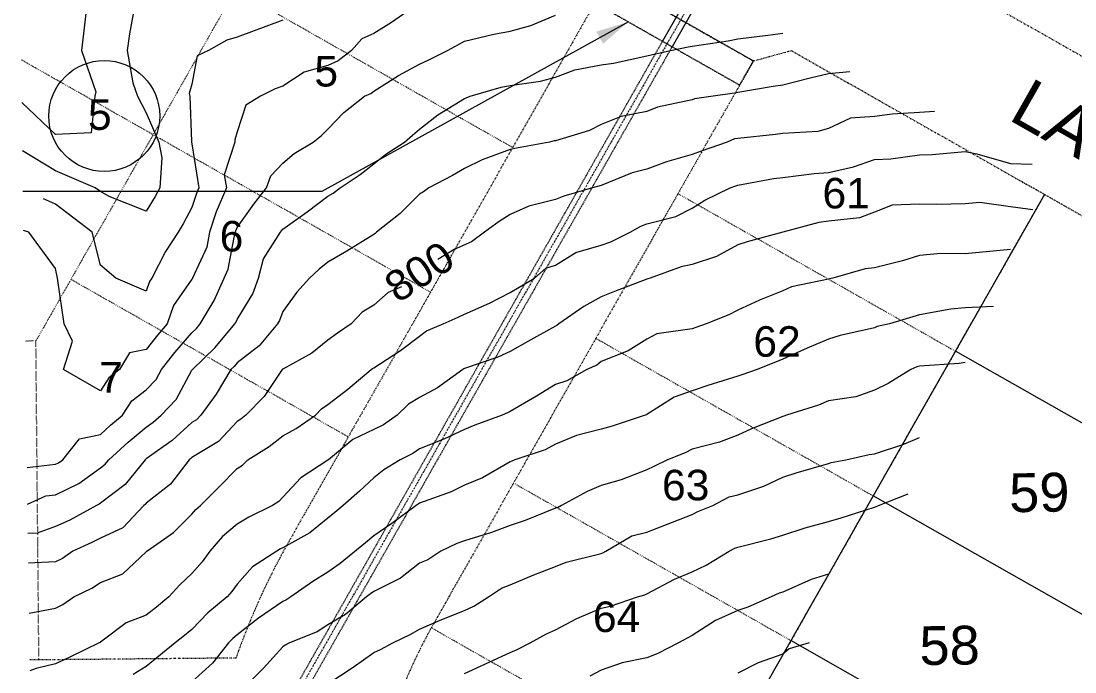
# Model space of a CAD drawing. Extents: x 2300382 to 2302077, y 6907618 to 6908927.
# Drawn here: x 2300382.9 to 2300762.8, y 6908456.5 to 6908691.1 of the extents above; entities that cross this region are included whole.
import ezdxf
from ezdxf.enums import TextEntityAlignment as Align

# ---------------------------------------------------------------- set-up
doc = ezdxf.new("R2010")
doc.units = 0
doc.header["$MEASUREMENT"] = 0
for name, pattern in [('DASHDOT', [1, 0.5, -0.25, 0, -0.25]), ('DIVIDE', [1.25, 0.5, -0.25, 0, -0.25, 0, -0.25]), ('DOT', [0.25, 0, -0.25]), ('HIDDEN', [0.375, 0.25, -0.125])]:
    doc.linetypes.add(name, pattern=pattern)
for name, color, linetype, lineweight in [('10', 7, 'Continuous', 0), ('4', 7, 'Continuous', 0), ('LAYO-13', 7, 'Continuous', 0), ('LAYO-14', 7, 'Continuous', 0), ('LAYO-31', 7, 'Continuous', 0), ('LAYO-32', 7, 'Continuous', 0), ('LAYO-33', 7, 'Continuous', 0), ('LAYO-34', 7, 'Continuous', 0), ('LAYO-38', 7, 'Continuous', 0), ('LAYO-39', 7, 'Continuous', 0), ('LIDAR2DSHD-5', 7, 'Continuous', 0), ('LIDAR2DSHD-6', 7, 'Continuous', 0), ('LIDAR2DSHD-7', 7, 'Continuous', 0), ('STRM-11', 7, 'Continuous', 0), ('STRM-33', 7, 'Continuous', 0), ('STRM-34', 7, 'Continuous', 0)]:
    doc.layers.add(name, color=color, linetype=linetype, lineweight=lineweight)
doc.styles.get("Standard").update_dxf_attribs({"font": 'ARIAL.TTF'})

msp = doc.modelspace()

# ---------------------------------------------------------------- linework, layer by layer
at = {"layer": '4', "color": 7, "linetype": 'Continuous', "lineweight": 0}
for p, q in [((2300601.8, 6908690.85), (2300491.37, 6908629.72)), ((2300491.37, 6908629.72), (2300383.59, 6908629.72))]:
    msp.add_line(p, q, dxfattribs=at)
msp.add_solid([(2300592.68, 6908682.92), (2300601.8, 6908690.85), (2300590.24, 6908687.33)], dxfattribs=at)
at = {"layer": 'LAYO-14', "color": 252, "linetype": 'Continuous', "lineweight": 0}
msp.add_circle((2300412.9, 6908656.91), 20, dxfattribs=at)
at = {"layer": 'LAYO-31', "color": 7, "linetype": 'DIVIDE', "lineweight": 0}
msp.add_lwpolyline([(2300678.18, 6908874.6), (2300672.44, 6908863.49), (2300676.2, 6908849.85), (2300594.69, 6908706.39), (2300646.86, 6908676.75), (2300660.5, 6908680.51), (2300751.79, 6908628.64), (2300630.77, 6908415.62), (2300621.3, 6908367.99), (2300627.22, 6907738.02), (2302053.71, 6907751.44), (2302037.06, 6908510.98), (2302026.84, 6908520.91), (2301666.66, 6908518.41), (2301666.33, 6908530.91), (2301597.33, 6908530.43), (2301596.8, 6908517.93), (2301509.57, 6908517.32, -0.131647), (2301088.82, 6908626.94), (2300742, 6908823.97), (2300748.61, 6908834.59), (2300678.18, 6908874.6)], format="xyb", dxfattribs=at)
at = {"layer": 'LAYO-32', "color": 7, "linetype": 'DIVIDE', "lineweight": 0}
for p, q in [((2300685.2, 6908723.98), (2301110.63, 6908482.29)), ((2300646.86, 6908676.75), (2300660.5, 6908680.51)), ((2300660.5, 6908680.51), (2300843.09, 6908576.77))]:
    msp.add_line(p, q, dxfattribs=at)
at = {"layer": 'LAYO-33', "color": 7, "linetype": 'Continuous', "lineweight": 0}
for p, q in [((2300751.79, 6908628.64), (2300630.77, 6908415.62)), ((2300819.68, 6908515.32), (2300719.69, 6908572.12)), ((2300790.04, 6908463.15), (2300690.05, 6908519.96)), ((2300761, 6908410.64), (2300660.41, 6908467.79))]:
    msp.add_line(p, q, dxfattribs=at)
at = {"layer": 'LAYO-34', "color": 5, "linetype": 'HIDDEN', "lineweight": 0}
msp.add_lwpolyline([(2300594.69, 6908706.39), (2300589.75, 6908697.69), (2300641.92, 6908668.06), (2300646.86, 6908676.75)], close=True, dxfattribs=at)
at = {"layer": 'LAYO-38', "color": 253, "linetype": 'DIVIDE', "lineweight": 0}
for p, q in [((2300594.69, 6908706.39), (2300479.49, 6908503.61)), ((2300460.38, 6908461.48), (2300386.05, 6908460.78))]:
    msp.add_line(p, q, dxfattribs=at)
at = {"layer": 'LAYO-38', "color": 7, "linetype": 'DIVIDE', "lineweight": 0}
msp.add_line((2300646.86, 6908676.75), (2300531.66, 6908473.97), dxfattribs=at)
at = {"layer": 'LAYO-38', "color": 253, "linetype": 'DIVIDE', "lineweight": 0}
msp.add_arc((2300701.21, 6908377.65), 255, 150.3984, 160.8064, dxfattribs=at)
at = {"layer": 'LAYO-38', "color": 7, "linetype": 'DIVIDE', "lineweight": 0}
msp.add_arc((2300701.21, 6908377.65), 195, 150.3984, 180.539, dxfattribs=at)
at = {"layer": 'LAYO-39', "color": 217, "linetype": 'DOT', "lineweight": 0}
for p, q in [((2300581.15, 6908915.35), (2300388.25, 6908575.81)), ((2300560.12, 6908645.52), (2300396.6, 6908738.42)), ((2300530.48, 6908593.36), (2300382.9, 6908677.2)), ((2300619.69, 6908628.93), (2300719.69, 6908572.12)), ((2300500.84, 6908541.19), (2300400.85, 6908597.99)), ((2300590.06, 6908576.76), (2300690.05, 6908519.96)), ((2300388.25, 6908575.81), (2300384.37, 6908575.77)), ((2300389.33, 6908460.81), (2300388.25, 6908575.81)), ((2300560.42, 6908524.59), (2300660.41, 6908467.79)), ((2300530.78, 6908472.42), (2300630.77, 6908415.62))]:
    msp.add_line(p, q, dxfattribs=at)
at = {"layer": 'LIDAR2DSHD-5', "color": 35, "linetype": 'Continuous', "lineweight": 0}
for p, q in [((2300477.25, 6908691.42), (2300460.75, 6908685.32)), ((2300457.03, 6908684.28), (2300450.46, 6908680.5)), ((2300460.75, 6908685.32), (2300457.03, 6908684.28)), ((2300446.4, 6908678.57), (2300444.5, 6908668.4)), ((2300450.46, 6908680.5), (2300446.4, 6908678.57)), ((2300444.5, 6908668.4), (2300443.5, 6908665)), ((2300443.5, 6908665), (2300443.7, 6908664)), ((2300443.7, 6908664), (2300444.29, 6908647.71)), ((2300681.9, 6908656.1), (2300674, 6908652.45)), ((2300690.5, 6908656.73), (2300681.9, 6908656.1)), ((2300696.89, 6908657.51), (2300690.5, 6908656.73)), ((2300706.75, 6908658.21), (2300696.89, 6908657.51)), ((2300712.16, 6908658.59), (2300706.75, 6908658.21)), ((2300674, 6908652.45), (2300670.16, 6908651.34)), ((2300640.09, 6908648.66), (2300637.37, 6908647.5)), ((2300641.25, 6908648.81), (2300640.09, 6908648.66)), ((2300654.86, 6908650.18), (2300641.25, 6908648.81)), ((2300657.5, 6908650.56), (2300654.86, 6908650.18)), ((2300670.16, 6908651.34), (2300657.5, 6908650.56)), ((2300444.29, 6908647.71), (2300444.38, 6908647.5)), ((2300444.38, 6908647.5), (2300444.5, 6908646.87)), ((2300444.5, 6908646.87), (2300446.98, 6908631)), ((2300628, 6908644.25), (2300624.75, 6908643.03)), ((2300637.37, 6908647.5), (2300628, 6908644.25)), ((2300624.75, 6908643.03), (2300615.5, 6908640.39)), ((2300608.5, 6908637.78), (2300603.14, 6908636.36)), ((2300615.5, 6908640.39), (2300608.5, 6908637.78)), ((2300603.14, 6908636.36), (2300592, 6908631.81)), ((2300446.25, 6908629.28), (2300444.5, 6908623.86)), ((2300446.98, 6908631), (2300446.25, 6908629.28)), ((2300588.86, 6908631), (2300578.58, 6908628.01)), ((2300592, 6908631.81), (2300588.86, 6908631)), ((2300395.25, 6908625.13), (2300391.01, 6908627.05)), ((2300575.5, 6908626.75), (2300565.95, 6908624.4)), ((2300578.58, 6908628.01), (2300575.5, 6908626.75)), ((2300408.55, 6908615), (2300395.25, 6908625.13)), ((2300444.5, 6908623.86), (2300441.36, 6908618.04)), ((2300565.95, 6908624.4), (2300559.25, 6908621.4)), ((2300441.36, 6908618.04), (2300439.49, 6908615)), ((2300555.26, 6908618.87), (2300549.94, 6908615)), ((2300559.25, 6908621.4), (2300555.26, 6908618.87)), ((2300411.5, 6908603.12), (2300408.55, 6908615)), ((2300439.49, 6908615), (2300434.93, 6908608.07)), ((2300549.94, 6908615), (2300545.24, 6908611.6)), ((2300545.24, 6908611.6), (2300539.05, 6908608.76)), ((2300434.93, 6908608.07), (2300430.06, 6908598.5)), ((2300539.05, 6908608.76), (2300533.1, 6908605.2)), ((2300417, 6908598.5), (2300411.5, 6908603.12)), ((2300428, 6908593.79), (2300417, 6908598.5)), ((2300429.22, 6908597.28), (2300428, 6908593.79)), ((2300430.06, 6908598.5), (2300429.22, 6908597.28)), ((2300520.05, 6908595.31), (2300515.27, 6908593.23)), ((2300515.27, 6908593.23), (2300510, 6908588.7)), ((2300510, 6908588.7), (2300505.83, 6908586.17)), ((2300505.83, 6908586.17), (2300501.91, 6908582)), ((2300501.91, 6908582), (2300496.93, 6908578.57)), ((2300493.5, 6908576.14), (2300487.69, 6908571.4)), ((2300496.93, 6908578.57), (2300493.5, 6908576.14)), ((2300487.69, 6908571.4), (2300477.25, 6908565.69)), ((2300477.06, 6908565.5), (2300470.51, 6908555.74)), ((2300477.17, 6908565.58), (2300477.06, 6908565.5)), ((2300477.25, 6908565.69), (2300477.17, 6908565.58)), ((2300703.59, 6908565.5), (2300695.51, 6908560.41)), ((2300705.75, 6908566.51), (2300703.59, 6908565.5)), ((2300706.75, 6908566.74), (2300705.75, 6908566.51)), ((2300721.08, 6908567.67), (2300706.75, 6908566.74)), ((2300723.25, 6908567.99), (2300721.08, 6908567.67)), ((2300690.5, 6908558.02), (2300683.86, 6908555.64)), ((2300695.51, 6908560.41), (2300690.5, 6908558.02)), ((2300470.51, 6908555.74), (2300463.96, 6908549)), ((2300674, 6908554.21), (2300670.33, 6908552.67)), ((2300683.86, 6908555.64), (2300674, 6908554.21)), ((2300670.33, 6908552.67), (2300658.77, 6908549)), ((2300460.75, 6908546.74), (2300454.04, 6908539.6)), ((2300462.17, 6908547.63), (2300460.75, 6908546.74)), ((2300463.96, 6908549), (2300462.17, 6908547.63)), ((2300657.5, 6908548.57), (2300646.14, 6908544.18)), ((2300657.84, 6908548.67), (2300657.5, 6908548.57)), ((2300658.77, 6908549), (2300657.84, 6908548.67)), ((2300641.25, 6908541.81), (2300634.72, 6908539.33)), ((2300646.14, 6908544.18), (2300641.25, 6908541.81)), ((2300454.04, 6908539.6), (2300444.5, 6908533.76)), ((2300634.72, 6908539.33), (2300624.75, 6908536.79)), ((2300622.25, 6908535.46), (2300615.89, 6908533)), ((2300624.75, 6908536.79), (2300622.25, 6908535.46)), ((2300443.54, 6908533), (2300436.79, 6908524.21)), ((2300444.09, 6908533.39), (2300443.54, 6908533)), ((2300444.5, 6908533.76), (2300444.09, 6908533.39)), ((2300610.96, 6908530.5), (2300608.5, 6908529.31)), ((2300615.89, 6908533), (2300610.96, 6908530.5)), ((2300608.5, 6908529.31), (2300599.27, 6908525.73)), ((2300436.79, 6908524.21), (2300428, 6908517.31)), ((2300592, 6908523.73), (2300586.97, 6908521.53)), ((2300599.27, 6908525.73), (2300592, 6908523.73)), ((2300586.97, 6908521.53), (2300577.73, 6908516.5)), ((2300427.17, 6908516.5), (2300419.54, 6908508.46)), ((2300427.64, 6908516.86), (2300427.17, 6908516.5)), ((2300428, 6908517.31), (2300427.64, 6908516.86)), ((2300575.5, 6908515.47), (2300564.62, 6908511.05)), ((2300576.32, 6908515.68), (2300575.5, 6908515.47)), ((2300577.73, 6908516.5), (2300576.32, 6908515.68)), ((2300419.54, 6908508.46), (2300411.5, 6908504.75)), ((2300559.25, 6908509.23), (2300552.45, 6908506.8)), ((2300564.62, 6908511.05), (2300559.25, 6908509.23)), ((2300411.5, 6908504.75), (2300408.46, 6908503.09)), ((2300542.75, 6908503.79), (2300539.95, 6908502.84)), ((2300552.45, 6908506.8), (2300542.75, 6908503.79)), ((2300401.54, 6908500), (2300397.8, 6908497.41)), ((2300408.46, 6908503.09), (2300401.54, 6908500)), ((2300534.2, 6908500), (2300529.52, 6908496.94)), ((2300539.95, 6908502.84), (2300534.2, 6908500)), ((2300395.25, 6908496.19), (2300385.54, 6908495.73)), ((2300397.8, 6908497.41), (2300395.25, 6908496.19)), ((2300529.52, 6908496.94), (2300526.5, 6908495.7)), ((2300526.5, 6908495.7), (2300519.71, 6908490.29)), ((2300519.71, 6908490.29), (2300510, 6908485.49)), ((2300510, 6908485.49), (2300508.9, 6908484.6)), ((2300507.38, 6908483.5), (2300499.84, 6908477.16)), ((2300508.9, 6908484.6), (2300507.38, 6908483.5)), ((2300499.84, 6908477.16), (2300493.5, 6908473.45)), ((2300493.5, 6908473.45), (2300489.66, 6908470.9)), ((2300489.66, 6908470.9), (2300479.69, 6908467)), ((2300478.13, 6908466.14), (2300477.25, 6908465.57)), ((2300479.69, 6908467), (2300478.13, 6908466.14)), ((2300477.25, 6908465.57), (2300470.26, 6908457.78)), ((2300470.26, 6908457.78), (2300463.46, 6908451))]:
    msp.add_line(p, q, dxfattribs=at)
at = {"layer": 'LIDAR2DSHD-6', "color": 35, "linetype": 'Continuous', "lineweight": 0}
for p, q in [((2300406.57, 6908697), (2300405.39, 6908686.7)), ((2300423.88, 6908697), (2300421.97, 6908686.53)), ((2300525.53, 6908697), (2300516.44, 6908690.56)), ((2300516.44, 6908690.56), (2300510, 6908686.71)), ((2300566.64, 6908689.5), (2300575.5, 6908693.23)), ((2300405.39, 6908686.7), (2300404.62, 6908680.5)), ((2300421.97, 6908686.53), (2300421.11, 6908680.5)), ((2300510, 6908686.71), (2300505.77, 6908684.73)), ((2300542.75, 6908683.84), (2300553.33, 6908686.42)), ((2300553.33, 6908686.42), (2300559.25, 6908687.48)), ((2300559.25, 6908687.48), (2300566.64, 6908689.5)), ((2300641.25, 6908684.72), (2300652.03, 6908686.05)), ((2300652.03, 6908686.05), (2300657.5, 6908686.8)), ((2300505.77, 6908684.73), (2300502.02, 6908680.5)), ((2300536.66, 6908680.5), (2300540.57, 6908682.71)), ((2300540.57, 6908682.71), (2300542.75, 6908683.84)), ((2300624.75, 6908682.06), (2300637.77, 6908683.98)), ((2300637.77, 6908683.98), (2300641.25, 6908684.72)), ((2300404.62, 6908680.5), (2300409.9, 6908665.63)), ((2300421.11, 6908680.5), (2300423.16, 6908668.84)), ((2300502.02, 6908680.5), (2300497.15, 6908676.85)), ((2300529.83, 6908677.12), (2300536.66, 6908680.5)), ((2300596.51, 6908675.99), (2300608.5, 6908678.6)), ((2300608.5, 6908678.6), (2300610.06, 6908678.91)), ((2300610.06, 6908678.91), (2300617.05, 6908680.5)), ((2300617.05, 6908680.5), (2300623.4, 6908681.88)), ((2300623.4, 6908681.88), (2300624.75, 6908682.06)), ((2300493.5, 6908675.12), (2300484.9, 6908672.73)), ((2300497.15, 6908676.85), (2300493.5, 6908675.12)), ((2300518.94, 6908671.56), (2300526.5, 6908675.65)), ((2300526.5, 6908675.65), (2300529.83, 6908677.12)), ((2300582.46, 6908673.54), (2300592, 6908675.3)), ((2300592, 6908675.3), (2300596.51, 6908675.99)), ((2300484.9, 6908672.73), (2300477.25, 6908667.62)), ((2300510, 6908665.86), (2300518.94, 6908671.56)), ((2300570.14, 6908669.45), (2300575.5, 6908670.89)), ((2300575.5, 6908670.89), (2300582.46, 6908673.54)), ((2300674, 6908672.16), (2300667.4, 6908670.6)), ((2300681.65, 6908672.85), (2300674, 6908672.16)), ((2300423.16, 6908668.84), (2300424.84, 6908664)), ((2300477.25, 6908667.62), (2300474.53, 6908666.72)), ((2300544.81, 6908664), (2300555.98, 6908667.27)), ((2300555.98, 6908667.27), (2300559.25, 6908667.94)), ((2300559.25, 6908667.94), (2300570.14, 6908669.45)), ((2300654.02, 6908667.54), (2300641.25, 6908665.38)), ((2300657.5, 6908667.98), (2300654.02, 6908667.54)), ((2300667.4, 6908670.6), (2300657.5, 6908667.98)), ((2300409.54, 6908664), (2300408.2, 6908650.85)), ((2300409.9, 6908665.63), (2300409.54, 6908664)), ((2300424.84, 6908664), (2300428, 6908658.05)), ((2300469.25, 6908664), (2300463.94, 6908660.81)), ((2300474.53, 6908666.72), (2300469.25, 6908664)), ((2300499.27, 6908658.23), (2300506.7, 6908664)), ((2300506.7, 6908664), (2300508.94, 6908665.06)), ((2300508.94, 6908665.06), (2300510, 6908665.86)), ((2300542.75, 6908663.19), (2300543.3, 6908663.45)), ((2300543.3, 6908663.45), (2300544.81, 6908664)), ((2300632.37, 6908664), (2300625.62, 6908663.13)), ((2300640.07, 6908665.18), (2300632.37, 6908664)), ((2300641.25, 6908665.38), (2300640.07, 6908665.18)), ((2300395.25, 6908650.2), (2300383.12, 6908661.73)), ((2300463.94, 6908660.81), (2300460.75, 6908651.25)), ((2300533.13, 6908657.27), (2300542.75, 6908663.19)), ((2300612.35, 6908660.09), (2300608.5, 6908658.58)), ((2300624.75, 6908662.76), (2300612.35, 6908660.09)), ((2300625.62, 6908663.13), (2300624.75, 6908662.76)), ((2300428, 6908658.05), (2300432.6, 6908647.5)), ((2300493.5, 6908652.12), (2300499.27, 6908658.23)), ((2300526.5, 6908652.21), (2300533.13, 6908657.27)), ((2300599.27, 6908656.73), (2300592, 6908653.83)), ((2300608.5, 6908658.58), (2300599.27, 6908656.73)), ((2300491.18, 6908649.86), (2300493.5, 6908652.12)), ((2300524.03, 6908649.97), (2300526.5, 6908652.21)), ((2300592, 6908653.83), (2300587.78, 6908651.72)), ((2300408.2, 6908650.85), (2300395.25, 6908650.2)), ((2300460.75, 6908651.25), (2300459.95, 6908648.32)), ((2300459.95, 6908648.32), (2300459.97, 6908647.5)), ((2300488.21, 6908647.5), (2300491.18, 6908649.86)), ((2300521.11, 6908647.5), (2300524.03, 6908649.97)), ((2300587.78, 6908651.72), (2300575.5, 6908647.98)), ((2300395.25, 6908637.12), (2300383.38, 6908644.34)), ((2300432.6, 6908647.5), (2300433.64, 6908641.86)), ((2300459.97, 6908647.5), (2300456.16, 6908635.66)), ((2300481.31, 6908643.38), (2300488.21, 6908647.5)), ((2300514.36, 6908643.14), (2300521.11, 6908647.5)), ((2300559.25, 6908644.82), (2300549.11, 6908641.14)), ((2300561.45, 6908645.27), (2300559.25, 6908644.82)), ((2300573.33, 6908647.5), (2300561.45, 6908645.27)), ((2300575.1, 6908647.91), (2300573.33, 6908647.5)), ((2300575.5, 6908647.98), (2300575.1, 6908647.91)), ((2300433.64, 6908641.86), (2300432.93, 6908631)), ((2300477.25, 6908639.9), (2300481.31, 6908643.38)), ((2300510, 6908639.61), (2300514.36, 6908643.14)), ((2300549.11, 6908641.14), (2300542.75, 6908638.01)), ((2300682.96, 6908638.54), (2300690.5, 6908641.25)), ((2300690.5, 6908641.25), (2300696.48, 6908641.43)), ((2300696.48, 6908641.43), (2300706.75, 6908642.89)), ((2300706.75, 6908642.89), (2300711.27, 6908642.98)), ((2300711.27, 6908642.98), (2300723.25, 6908644.09)), ((2300723.25, 6908644.09), (2300727.43, 6908643.26)), ((2300727.43, 6908643.26), (2300739.5, 6908639.76)), ((2300409.6, 6908631), (2300395.25, 6908637.12)), ((2300472.9, 6908635.35), (2300477.25, 6908639.9)), ((2300505.13, 6908635.87), (2300510, 6908639.61)), ((2300542.75, 6908638.01), (2300538.37, 6908635.45)), ((2300674, 6908636.5), (2300682.96, 6908638.54)), ((2300739.5, 6908639.76), (2300747.41, 6908639.59)), ((2300456.16, 6908635.66), (2300456.89, 6908631)), ((2300471.34, 6908631), (2300472.9, 6908635.35)), ((2300497.88, 6908631), (2300505.13, 6908635.87)), ((2300538.37, 6908635.45), (2300529.83, 6908631)), ((2300641.25, 6908632.01), (2300654.14, 6908634.41)), ((2300654.14, 6908634.41), (2300657.5, 6908634.74)), ((2300657.5, 6908634.74), (2300668.77, 6908636.23)), ((2300668.77, 6908636.23), (2300674, 6908636.5)), ((2300411.5, 6908629.74), (2300409.6, 6908631)), ((2300414.71, 6908627.89), (2300411.5, 6908629.74)), ((2300432.93, 6908631), (2300431.24, 6908627.86)), ((2300456.89, 6908631), (2300453.26, 6908622.38)), ((2300466.81, 6908625.12), (2300471.34, 6908631)), ((2300493.5, 6908627.99), (2300495.45, 6908629.11)), ((2300495.45, 6908629.11), (2300497.88, 6908631)), ((2300527.93, 6908629.59), (2300526.5, 6908628.67)), ((2300529.83, 6908631), (2300527.93, 6908629.59)), ((2300629.33, 6908626.56), (2300638.5, 6908631)), ((2300638.5, 6908631), (2300640.5, 6908631.75)), ((2300640.5, 6908631.75), (2300641.25, 6908632.01)), ((2300428, 6908622.61), (2300414.71, 6908627.89)), ((2300431.24, 6908627.86), (2300428, 6908622.61)), ((2300486.04, 6908622.34), (2300493.5, 6908627.99)), ((2300526.5, 6908628.67), (2300519.51, 6908621.77)), ((2300624.75, 6908623.62), (2300629.33, 6908626.56)), ((2300723.25, 6908625.23), (2300712.94, 6908625)), ((2300728.55, 6908625.78), (2300723.25, 6908625.23)), ((2300739.5, 6908624.14), (2300728.55, 6908625.78)), ((2300453.26, 6908622.38), (2300450.87, 6908615)), ((2300460.75, 6908616.65), (2300466.81, 6908625.12)), ((2300477.25, 6908616.13), (2300486.04, 6908622.34)), ((2300519.51, 6908621.77), (2300510.99, 6908615)), ((2300618.95, 6908620.71), (2300624.75, 6908623.62)), ((2300690.5, 6908622.27), (2300685.12, 6908620.22)), ((2300696.86, 6908624.74), (2300690.5, 6908622.27)), ((2300706.75, 6908625.07), (2300696.86, 6908624.74)), ((2300712.94, 6908625), (2300706.75, 6908625.07)), ((2300747.66, 6908623.08), (2300739.5, 6908624.14)), ((2300606.27, 6908617.16), (2300608.5, 6908618.08)), ((2300608.5, 6908618.08), (2300618.95, 6908620.71)), ((2300670.43, 6908618.46), (2300657.5, 6908615)), ((2300674, 6908619.05), (2300670.43, 6908618.46)), ((2300685.12, 6908620.22), (2300674, 6908619.05)), ((2300385.75, 6908615), (2300383.79, 6908615.62)), ((2300395.25, 6908601.94), (2300385.75, 6908615)), ((2300450.87, 6908615), (2300449.84, 6908609.58)), ((2300457.58, 6908601.72), (2300460.1, 6908615)), ((2300460.1, 6908615), (2300460.26, 6908615.48)), ((2300460.26, 6908615.48), (2300460.75, 6908616.65)), ((2300470.34, 6908605.41), (2300476.41, 6908615)), ((2300476.41, 6908615), (2300476.75, 6908615.48)), ((2300476.75, 6908615.48), (2300477.25, 6908616.13)), ((2300510, 6908614.24), (2300500.35, 6908608.15)), ((2300510.49, 6908614.51), (2300510, 6908614.24)), ((2300510.99, 6908615), (2300510.49, 6908614.51)), ((2300595.46, 6908611.54), (2300602.46, 6908615)), ((2300602.46, 6908615), (2300606.27, 6908617.16)), ((2300657.5, 6908615), (2300644.69, 6908611.51)), ((2300582.85, 6908607.65), (2300592, 6908610.34)), ((2300592, 6908610.34), (2300595.46, 6908611.54)), ((2300641.25, 6908610.41), (2300633.54, 6908606.21)), ((2300644.69, 6908611.51), (2300641.25, 6908610.41)), ((2300449.84, 6908609.58), (2300444.73, 6908598.5)), ((2300500.35, 6908608.15), (2300493.5, 6908604.16)), ((2300575.5, 6908603.18), (2300582.85, 6908607.65)), ((2300706.75, 6908606.56), (2300700.66, 6908604.69)), ((2300714.47, 6908607.28), (2300706.75, 6908606.56)), ((2300723.25, 6908607.18), (2300714.47, 6908607.28)), ((2300739.5, 6908608.75), (2300723.25, 6908607.18)), ((2300468.48, 6908598.5), (2300470.34, 6908605.41)), ((2300493.5, 6908604.16), (2300490.33, 6908601.72)), ((2300572.05, 6908602), (2300575.5, 6908603.18)), ((2300620.83, 6908602.48), (2300609.62, 6908598.5)), ((2300624.75, 6908603.34), (2300620.83, 6908602.48)), ((2300633.54, 6908606.21), (2300624.75, 6908603.34)), ((2300700.66, 6908604.69), (2300690.5, 6908602.17)), ((2300396.08, 6908598.5), (2300395.25, 6908601.94)), ((2300456.09, 6908598.5), (2300457.58, 6908601.72)), ((2300490.33, 6908601.72), (2300486.83, 6908598.5)), ((2300567.92, 6908598.5), (2300572.05, 6908602)), ((2300687.17, 6908601.83), (2300675.5, 6908598.5)), ((2300690.5, 6908602.17), (2300687.17, 6908601.83)), ((2300396.11, 6908597.62), (2300396.08, 6908598.5)), ((2300398.47, 6908582), (2300396.11, 6908597.62)), ((2300444.5, 6908598.08), (2300437.9, 6908588.6)), ((2300444.66, 6908598.34), (2300444.5, 6908598.08)), ((2300444.73, 6908598.5), (2300444.66, 6908598.34)), ((2300452.47, 6908590.41), (2300456.09, 6908598.5)), ((2300466.44, 6908592.81), (2300468.48, 6908598.5)), ((2300486.83, 6908598.5), (2300482.31, 6908593.36)), ((2300559.25, 6908593.29), (2300562.5, 6908595.2)), ((2300562.5, 6908595.2), (2300567.92, 6908598.5)), ((2300608.5, 6908598.11), (2300596.84, 6908593.66)), ((2300608.85, 6908598.15), (2300608.5, 6908598.11)), ((2300609.62, 6908598.5), (2300608.85, 6908598.15)), ((2300660.66, 6908595.34), (2300657.5, 6908593.86)), ((2300674, 6908598.08), (2300660.66, 6908595.34)), ((2300674.35, 6908598.15), (2300674, 6908598.08)), ((2300675.5, 6908598.5), (2300674.35, 6908598.15)), ((2300460.75, 6908583.52), (2300466.44, 6908592.81)), ((2300482.31, 6908593.36), (2300477.25, 6908586.4)), ((2300551.79, 6908589.46), (2300559.25, 6908593.29)), ((2300592, 6908591.66), (2300585.76, 6908588.24)), ((2300596.84, 6908593.66), (2300592, 6908591.66)), ((2300657.5, 6908593.86), (2300649.1, 6908590.53)), ((2300437.9, 6908588.6), (2300435.61, 6908582)), ((2300447.5, 6908582), (2300452.47, 6908590.41)), ((2300542.75, 6908585.51), (2300551.79, 6908589.46)), ((2300585.76, 6908588.24), (2300576.77, 6908582)), ((2300649.1, 6908590.53), (2300641.25, 6908586.87)), ((2300718.01, 6908587.24), (2300706.75, 6908585.21)), ((2300723.25, 6908587.79), (2300718.01, 6908587.24)), ((2300733.41, 6908588.19), (2300723.25, 6908587.79)), ((2300460.28, 6908582.48), (2300460.75, 6908583.52)), ((2300477.25, 6908586.4), (2300476.09, 6908583.16)), ((2300535.08, 6908582), (2300540.43, 6908584.36)), ((2300540.43, 6908584.36), (2300542.75, 6908585.51)), ((2300637.99, 6908585.26), (2300629.83, 6908582)), ((2300641.25, 6908586.87), (2300637.99, 6908585.26)), ((2300704.33, 6908584.46), (2300695.92, 6908582)), ((2300706.75, 6908585.21), (2300704.33, 6908584.46)), ((2300401.41, 6908575.74), (2300398.47, 6908582)), ((2300435.61, 6908582), (2300432.06, 6908577.94)), ((2300444.5, 6908578.78), (2300446.12, 6908580.35)), ((2300446.12, 6908580.35), (2300447.5, 6908582)), ((2300452.9, 6908573.48), (2300460, 6908582)), ((2300460, 6908582), (2300460.28, 6908582.48)), ((2300475.38, 6908582), (2300468.7, 6908574.05)), ((2300476.09, 6908583.16), (2300475.38, 6908582)), ((2300529.05, 6908579.41), (2300535.08, 6908582)), ((2300575.5, 6908581.18), (2300565.54, 6908575.61)), ((2300576.07, 6908581.43), (2300575.5, 6908581.18)), ((2300576.77, 6908582), (2300576.07, 6908581.43)), ((2300624.75, 6908580.14), (2300612.11, 6908578.33)), ((2300626.12, 6908580.63), (2300624.75, 6908580.14)), ((2300629.83, 6908582), (2300626.12, 6908580.63)), ((2300690.5, 6908580.52), (2300678.17, 6908577.83)), ((2300691.5, 6908580.99), (2300690.5, 6908580.52)), ((2300695.92, 6908582), (2300691.5, 6908580.99)), ((2300432.06, 6908577.94), (2300428, 6908572.75)), ((2300438.31, 6908571.69), (2300444.5, 6908578.78)), ((2300519.69, 6908572.31), (2300526.5, 6908577.58)), ((2300526.5, 6908577.58), (2300529.05, 6908579.41)), ((2300608.5, 6908576.5), (2300601.75, 6908572.25)), ((2300612.11, 6908578.33), (2300608.5, 6908576.5)), ((2300674, 6908576.5), (2300666.24, 6908573.26)), ((2300678.17, 6908577.83), (2300674, 6908576.5)), ((2300398.2, 6908565.5), (2300401.41, 6908575.74)), ((2300428, 6908572.75), (2300421.99, 6908571.51)), ((2300444.64, 6908565.5), (2300452.9, 6908573.48)), ((2300468.7, 6908574.05), (2300460.75, 6908567.9)), ((2300510, 6908566.14), (2300519.69, 6908572.31)), ((2300565.54, 6908575.61), (2300559.25, 6908571.97)), ((2300601.75, 6908572.25), (2300592, 6908568.38)), ((2300666.24, 6908573.26), (2300657.5, 6908569.27)), ((2300421.99, 6908571.51), (2300418.33, 6908565.5)), ((2300433.46, 6908565.5), (2300438.31, 6908571.69)), ((2300554.76, 6908569.99), (2300542.75, 6908565.89)), ((2300559.25, 6908571.97), (2300554.76, 6908569.99)), ((2300592, 6908568.38), (2300590.42, 6908567.08)), ((2300657.5, 6908569.27), (2300648.21, 6908565.5)), ((2300411.5, 6908557.88), (2300398.2, 6908565.5)), ((2300418.33, 6908565.5), (2300414.5, 6908562.5)), ((2300431.55, 6908561.95), (2300433.46, 6908565.5)), ((2300438.78, 6908554.72), (2300444.5, 6908565.29)), ((2300444.5, 6908565.29), (2300444.59, 6908565.41)), ((2300444.59, 6908565.41), (2300444.64, 6908565.5)), ((2300458.53, 6908565.5), (2300453.28, 6908556.59)), ((2300459.67, 6908566.6), (2300458.53, 6908565.5)), ((2300460.75, 6908567.9), (2300459.67, 6908566.6)), ((2300500.63, 6908558.37), (2300509.08, 6908565.5)), ((2300509.08, 6908565.5), (2300509.62, 6908565.88)), ((2300509.62, 6908565.88), (2300510, 6908566.14)), ((2300542.1, 6908565.5), (2300533, 6908558.9)), ((2300542.48, 6908565.77), (2300542.1, 6908565.5)), ((2300542.75, 6908565.89), (2300542.48, 6908565.77)), ((2300586.81, 6908565.5), (2300579.58, 6908561.42)), ((2300590.42, 6908567.08), (2300586.81, 6908565.5)), ((2300648.21, 6908565.5), (2300643.02, 6908563.7)), ((2300414.5, 6908562.5), (2300411.5, 6908557.88)), ((2300428, 6908558.22), (2300431.55, 6908561.95)), ((2300579.58, 6908561.42), (2300575.5, 6908560.15)), ((2300641.25, 6908563.06), (2300630.51, 6908559.74)), ((2300643.02, 6908563.7), (2300641.25, 6908563.06)), ((2300422.83, 6908554.17), (2300428, 6908558.22)), ((2300493.5, 6908552.94), (2300500.63, 6908558.37)), ((2300533, 6908558.9), (2300526.5, 6908555.47)), ((2300575.5, 6908560.15), (2300568.67, 6908555.93)), ((2300624.75, 6908557.77), (2300618.31, 6908555.54)), ((2300630.51, 6908559.74), (2300624.75, 6908557.77)), ((2300419.48, 6908549), (2300422.83, 6908554.17)), ((2300433.36, 6908549), (2300438.78, 6908554.72)), ((2300453.28, 6908556.59), (2300447.69, 6908549)), ((2300526.5, 6908555.47), (2300522.5, 6908553)), ((2300568.67, 6908555.93), (2300559.25, 6908550.32)), ((2300618.31, 6908555.54), (2300608.5, 6908549.25)), ((2300489.02, 6908549), (2300491.24, 6908551.3)), ((2300491.24, 6908551.3), (2300493.5, 6908552.94)), ((2300522.5, 6908553), (2300518.51, 6908549)), ((2300558.3, 6908549.95), (2300556.34, 6908549)), ((2300559.25, 6908550.32), (2300558.3, 6908549.95)), ((2300608.5, 6908549.25), (2300608.32, 6908549.18)), ((2300411.5, 6908542.13), (2300415.17, 6908545.44)), ((2300415.17, 6908545.44), (2300419.48, 6908549)), ((2300428, 6908544.69), (2300430.57, 6908546.51)), ((2300430.57, 6908546.51), (2300433.36, 6908549)), ((2300444.5, 6908546.35), (2300437.33, 6908539.95)), ((2300446.16, 6908547.37), (2300444.5, 6908546.35)), ((2300447.69, 6908549), (2300446.16, 6908547.37)), ((2300482.09, 6908544.23), (2300489.02, 6908549)), ((2300513.51, 6908545.59), (2300510, 6908543.87)), ((2300518.51, 6908549), (2300513.51, 6908545.59)), ((2300556.34, 6908549), (2300546.45, 6908545.42)), ((2300607.91, 6908549), (2300595.98, 6908545.14)), ((2300608.32, 6908549.18), (2300607.91, 6908549)), ((2300403.92, 6908540.47), (2300411.5, 6908542.13)), ((2300421.49, 6908539.31), (2300428, 6908544.69)), ((2300477.25, 6908541.62), (2300482.09, 6908544.23)), ((2300510, 6908543.87), (2300502.5, 6908540.27)), ((2300542.75, 6908543.85), (2300535.26, 6908540.38)), ((2300546.45, 6908545.42), (2300542.75, 6908543.85)), ((2300583.07, 6908541.66), (2300575.5, 6908538.61)), ((2300592, 6908543.98), (2300583.07, 6908541.66)), ((2300595.98, 6908545.14), (2300592, 6908543.98)), ((2300397.9, 6908533), (2300403.92, 6908540.47)), ((2300414.51, 6908533), (2300421.49, 6908539.31)), ((2300437.33, 6908539.95), (2300428, 6908533.34)), ((2300472.29, 6908537.81), (2300477.25, 6908541.62)), ((2300502.5, 6908540.27), (2300493.73, 6908533)), ((2300535.26, 6908540.38), (2300526.5, 6908536.87)), ((2300575.5, 6908538.61), (2300571.87, 6908536.57)), ((2300690.5, 6908535.13), (2300701.06, 6908538.6)), ((2300701.06, 6908538.6), (2300706.75, 6908541)), ((2300464.62, 6908533), (2300472.29, 6908537.81)), ((2300524.16, 6908535.27), (2300519.52, 6908533)), ((2300526.5, 6908536.87), (2300524.16, 6908535.27)), ((2300571.87, 6908536.57), (2300560.88, 6908533)), ((2300680.19, 6908533), (2300688.58, 6908534.86)), ((2300688.58, 6908534.86), (2300690.5, 6908535.13)), ((2300385.04, 6908530.19), (2300395.25, 6908531.35)), ((2300395.25, 6908531.35), (2300396.35, 6908531.88)), ((2300396.35, 6908531.88), (2300397.9, 6908533)), ((2300411.5, 6908530.06), (2300413.16, 6908531.34)), ((2300413.16, 6908531.34), (2300414.51, 6908533)), ((2300427.61, 6908533), (2300420.4, 6908524.1)), ((2300427.81, 6908533.18), (2300427.61, 6908533)), ((2300428, 6908533.34), (2300427.81, 6908533.18)), ((2300460.75, 6908529.83), (2300462.71, 6908531.04)), ((2300462.71, 6908531.04), (2300464.62, 6908533)), ((2300493.5, 6908532.79), (2300483.72, 6908526.43)), ((2300493.61, 6908532.89), (2300493.5, 6908532.79)), ((2300493.73, 6908533), (2300493.61, 6908532.89)), ((2300519.52, 6908533), (2300513.69, 6908529.31)), ((2300559.25, 6908532.25), (2300549.25, 6908526.5)), ((2300559.75, 6908532.49), (2300559.25, 6908532.25)), ((2300560.88, 6908533), (2300559.75, 6908532.49)), ((2300662.26, 6908528.24), (2300674, 6908531.68)), ((2300674, 6908531.68), (2300674.96, 6908532.04)), ((2300674.96, 6908532.04), (2300680.19, 6908533)), ((2300403.71, 6908524.41), (2300411.5, 6908530.06)), ((2300454.23, 6908523.12), (2300460.75, 6908529.83)), ((2300510, 6908526.49), (2300504.84, 6908521.66)), ((2300513.69, 6908529.31), (2300510, 6908526.49)), ((2300549.25, 6908526.5), (2300542.75, 6908523.86)), ((2300650.67, 6908523.44), (2300657.5, 6908526.67)), ((2300657.5, 6908526.67), (2300662.26, 6908528.24)), ((2300395.25, 6908520.35), (2300403.71, 6908524.41)), ((2300420.4, 6908524.1), (2300411.5, 6908517.27)), ((2300447.62, 6908516.5), (2300454.23, 6908523.12)), ((2300483.72, 6908526.43), (2300477.25, 6908519.43)), ((2300542.75, 6908523.86), (2300537.92, 6908521.41)), ((2300641.25, 6908520.37), (2300650.67, 6908523.44)), ((2300385.23, 6908516.99), (2300391.79, 6908519.96)), ((2300391.79, 6908519.96), (2300395.25, 6908520.35)), ((2300477.25, 6908519.43), (2300475.81, 6908517.94)), ((2300504.84, 6908521.66), (2300499, 6908516.5)), ((2300537.92, 6908521.41), (2300526.5, 6908517.3)), ((2300632.29, 6908516.5), (2300638.15, 6908519.6)), ((2300638.15, 6908519.6), (2300641.25, 6908520.37)), ((2300691.98, 6908516.5), (2300702.69, 6908520.63)), ((2300410.13, 6908516.5), (2300400.45, 6908511.22)), ((2300411.06, 6908516.95), (2300410.13, 6908516.5)), ((2300411.5, 6908517.27), (2300411.06, 6908516.95)), ((2300445.94, 6908515.04), (2300447.62, 6908516.5)), ((2300473.47, 6908516.5), (2300464.99, 6908512.26)), ((2300475.81, 6908517.94), (2300473.47, 6908516.5)), ((2300499, 6908516.5), (2300496.03, 6908513.97)), ((2300525.36, 6908516.5), (2300516.55, 6908509.95)), ((2300526.01, 6908516.99), (2300525.36, 6908516.5)), ((2300526.5, 6908517.3), (2300526.01, 6908516.99)), ((2300626.88, 6908514.37), (2300632.29, 6908516.5)), ((2300678.49, 6908512.01), (2300690.5, 6908515.92)), ((2300690.5, 6908515.92), (2300690.95, 6908516.05)), ((2300690.95, 6908516.05), (2300691.98, 6908516.5)), ((2300437.8, 6908506.7), (2300444.5, 6908513.41)), ((2300444.5, 6908513.41), (2300445.94, 6908515.04)), ((2300464.99, 6908512.26), (2300460.75, 6908509.79)), ((2300493.5, 6908511.93), (2300486.96, 6908506.64)), ((2300496.03, 6908513.97), (2300493.5, 6908511.93)), ((2300608.5, 6908506.84), (2300624.75, 6908513.28)), ((2300624.75, 6908513.28), (2300626.88, 6908514.37)), ((2300674, 6908510.69), (2300678.49, 6908512.01)), ((2300395.25, 6908508.89), (2300388.75, 6908506.5)), ((2300400.45, 6908511.22), (2300395.25, 6908508.89)), ((2300460.75, 6908509.79), (2300455.56, 6908505.27)), ((2300516.55, 6908509.95), (2300510, 6908505.5)), ((2300657.5, 6908505.82), (2300665.6, 6908508.4)), ((2300665.6, 6908508.4), (2300674, 6908510.69)), ((2300388.75, 6908506.5), (2300385.38, 6908506.41)), ((2300428.25, 6908500), (2300437.8, 6908506.7)), ((2300455.56, 6908505.27), (2300450.89, 6908500)), ((2300486.96, 6908506.64), (2300477.25, 6908501.2)), ((2300510, 6908505.5), (2300507.03, 6908502.97)), ((2300593.74, 6908500), (2300603, 6908505.5)), ((2300603, 6908505.5), (2300608.5, 6908506.84)), ((2300641.25, 6908501.48), (2300653.11, 6908504.46)), ((2300653.11, 6908504.46), (2300657.5, 6908505.82)), ((2300428, 6908499.75), (2300428.12, 6908499.88)), ((2300428.12, 6908499.88), (2300428.25, 6908500)), ((2300450.89, 6908500), (2300448.22, 6908496.23)), ((2300475.07, 6908500), (2300466.33, 6908494.42)), ((2300476.45, 6908500.8), (2300475.07, 6908500)), ((2300477.25, 6908501.2), (2300476.45, 6908500.8)), ((2300507.03, 6908502.97), (2300497.9, 6908495.6)), ((2300592.61, 6908499.39), (2300593.74, 6908500)), ((2300629.8, 6908494.95), (2300638.11, 6908500)), ((2300638.11, 6908500), (2300640.19, 6908501.06)), ((2300640.19, 6908501.06), (2300641.25, 6908501.48)), ((2300419.62, 6908491.88), (2300428, 6908499.75)), ((2300448.22, 6908496.23), (2300444.5, 6908491.98)), ((2300575.5, 6908494.43), (2300579.39, 6908496.11)), ((2300579.39, 6908496.11), (2300592, 6908499.22)), ((2300592, 6908499.22), (2300592.61, 6908499.39)), ((2300466.33, 6908494.42), (2300460.75, 6908488.14)), ((2300493.5, 6908492.41), (2300488.04, 6908489.04)), ((2300497.9, 6908495.6), (2300493.5, 6908492.41)), ((2300567.69, 6908491.43), (2300575.5, 6908494.43)), ((2300618.43, 6908489.92), (2300624.75, 6908492.62)), ((2300624.75, 6908492.62), (2300629.8, 6908494.95)), ((2300408.42, 6908486.63), (2300411.5, 6908488.76)), ((2300411.5, 6908488.76), (2300419.62, 6908491.88)), ((2300444.5, 6908491.98), (2300440.08, 6908487.92)), ((2300488.04, 6908489.04), (2300480.1, 6908483.5)), ((2300559.25, 6908487.85), (2300567.69, 6908491.43)), ((2300608.5, 6908484.66), (2300618.43, 6908489.92)), ((2300667.72, 6908489.78), (2300657.5, 6908485.19)), ((2300674, 6908491.75), (2300667.72, 6908489.78)), ((2300401.88, 6908483.5), (2300408.42, 6908486.63)), ((2300440.08, 6908487.92), (2300436.14, 6908483.5)), ((2300458.84, 6908485.44), (2300457.14, 6908483.5)), ((2300460.75, 6908488.14), (2300458.84, 6908485.44)), ((2300551.41, 6908483.5), (2300556.08, 6908486.67)), ((2300556.08, 6908486.67), (2300559.25, 6908487.85)), ((2300607.74, 6908484.26), (2300608.5, 6908484.66)), ((2300656.2, 6908484.82), (2300653.31, 6908483.5)), ((2300657.5, 6908485.19), (2300656.2, 6908484.82)), ((2300397.94, 6908480.77), (2300401.88, 6908483.5)), ((2300436.14, 6908483.5), (2300431.67, 6908479.83)), ((2300457.14, 6908483.5), (2300450.19, 6908477.73)), ((2300477.25, 6908481.91), (2300468.44, 6908475.81)), ((2300478.38, 6908482.35), (2300477.25, 6908481.91)), ((2300480.1, 6908483.5), (2300478.38, 6908482.35)), ((2300546.05, 6908480.2), (2300551.41, 6908483.5)), ((2300595.37, 6908480.13), (2300605.06, 6908483.5)), ((2300605.06, 6908483.5), (2300607.74, 6908484.26)), ((2300653.31, 6908483.5), (2300644.84, 6908479.85)), ((2300385.8, 6908477.7), (2300395.25, 6908479.52)), ((2300395.25, 6908479.52), (2300397.94, 6908480.77)), ((2300431.67, 6908479.83), (2300428, 6908476.97)), ((2300450.19, 6908477.73), (2300444.5, 6908471.82)), ((2300534.54, 6908475.33), (2300542.75, 6908478.62)), ((2300542.75, 6908478.62), (2300546.05, 6908480.2)), ((2300583.22, 6908475.78), (2300592, 6908479.43)), ((2300592, 6908479.43), (2300595.37, 6908480.13)), ((2300641.25, 6908478.63), (2300633.22, 6908475.03)), ((2300644.84, 6908479.85), (2300641.25, 6908478.63)), ((2300420.8, 6908474.2), (2300411.5, 6908467.23)), ((2300428, 6908476.97), (2300420.8, 6908474.2)), ((2300468.44, 6908475.81), (2300460.75, 6908469.83)), ((2300526.5, 6908471.95), (2300534.54, 6908475.33)), ((2300575.5, 6908471.65), (2300583.22, 6908475.78)), ((2300633.22, 6908475.03), (2300624.75, 6908469.63)), ((2300441.85, 6908469.65), (2300438.46, 6908467)), ((2300444.5, 6908471.82), (2300441.85, 6908469.65)), ((2300460.75, 6908469.83), (2300459.22, 6908468.56)), ((2300516.88, 6908467), (2300523.38, 6908470.12)), ((2300523.38, 6908470.12), (2300526.5, 6908471.95)), ((2300566.47, 6908467), (2300572.28, 6908470.27)), ((2300572.28, 6908470.27), (2300575.5, 6908471.65)), ((2300624.75, 6908469.63), (2300619.92, 6908467)), ((2300411.07, 6908467), (2300400.48, 6908461.85)), ((2300411.37, 6908467.14), (2300411.07, 6908467)), ((2300411.5, 6908467.23), (2300411.37, 6908467.14)), ((2300438.46, 6908467), (2300428, 6908458.43)), ((2300457.71, 6908467), (2300451.92, 6908459.69)), ((2300459.22, 6908468.56), (2300457.71, 6908467)), ((2300512.45, 6908464.62), (2300516.88, 6908467)), ((2300561.73, 6908464.56), (2300566.47, 6908467)), ((2300619.92, 6908467), (2300612.49, 6908463.08)), ((2300667, 6908467), (2300659.82, 6908464.75)), ((2300502.58, 6908458.2), (2300510, 6908463.52)), ((2300510, 6908463.52), (2300512.45, 6908464.62)), ((2300542.75, 6908455.89), (2300559.25, 6908463.44)), ((2300559.25, 6908463.44), (2300561.73, 6908464.56)), ((2300612.49, 6908463.08), (2300608.5, 6908461.53)), ((2300657.5, 6908462.84), (2300648.64, 6908459.73)), ((2300659.82, 6908464.75), (2300657.5, 6908462.84)), ((2300395.25, 6908459.41), (2300388.28, 6908457.76)), ((2300400.48, 6908461.85), (2300395.25, 6908459.41)), ((2300428, 6908458.43), (2300423.34, 6908455.52)), ((2300451.92, 6908459.69), (2300444.5, 6908452.9)), ((2300493.5, 6908452.13), (2300502.58, 6908458.2)), ((2300599.53, 6908459.7), (2300592, 6908457.12)), ((2300608.5, 6908461.53), (2300599.53, 6908459.7)), ((2300648.64, 6908459.73), (2300641.25, 6908456.09)), ((2300388.28, 6908457.76), (2300386.1, 6908456.86)), ((2300592, 6908457.12), (2300587.95, 6908454.92))]:
    msp.add_line(p, q, dxfattribs=at)
at = {"layer": 'STRM-11', "color": 5, "linetype": 'DASHDOT', "lineweight": 0}
msp.add_lwpolyline([(2300726.98, 6908878.51), (2300475.64, 6908436.63), (2300482.23, 6907736.66)], dxfattribs=at)
at = {"layer": 'STRM-33', "color": 5, "linetype": 'Continuous', "lineweight": 0}
for p, q in [((2300703.2, 6908840.69), (2300614.1, 6908683.86)), ((2300706.67, 6908838.72), (2300617.58, 6908681.89))]:
    msp.add_line(p, q, dxfattribs=at)
at = {"layer": 'STRM-34', "color": 5, "linetype": 'HIDDEN', "lineweight": 0}
for p, q in [((2300614.1, 6908683.86), (2300475.23, 6908439.42)), ((2300617.58, 6908681.89), (2300478.44, 6908436.99))]:
    msp.add_line(p, q, dxfattribs=at)

# ---------------------------------------------------------------- texts
at = {"layer": '10', "color": 7, "linetype": 'Continuous', "lineweight": 0}
msp.add_text('LACEBARK ELM DRIVE', height=17.5, rotation=330.3984, dxfattribs=at).set_placement((2300855.26, 6908589.41), align=Align.CENTER)
at = {"layer": 'LAYO-13', "color": 7, "linetype": 'Continuous', "lineweight": 0}
for s, p in [('59', (2300749.94, 6908521.2)), ('59', (2300749.94, 6908521.2)), ('58', (2300717.61, 6908466.07))]:
    msp.add_text(s, height=14, rotation=0.7557, dxfattribs=at).set_placement(p, align=Align.MIDDLE)
at = {"layer": 'LAYO-14', "color": 252, "linetype": 'Continuous', "lineweight": 0}
for s, p in [('5', (2300492.89, 6908672.96)), ('5', (2300411.28, 6908657.33)), ('61', (2300680.33, 6908629.09)), ('6', (2300458.76, 6908613.57)), ('62', (2300655.4, 6908575.62)), ('7', (2300415.28, 6908562.7)), ('63', (2300622.48, 6908523.86)), ('64', (2300597.57, 6908476.38))]:
    msp.add_text(s, height=11, dxfattribs=at).set_placement(p, align=Align.MIDDLE)
at = {"layer": 'LIDAR2DSHD-7', "color": 35, "linetype": 'Continuous', "lineweight": 0}
msp.add_text('800', height=11, rotation=32.9118, dxfattribs=at).set_placement((2300526.44, 6908600.81), align=Align.MIDDLE)

doc.saveas('drawing.dxf')
